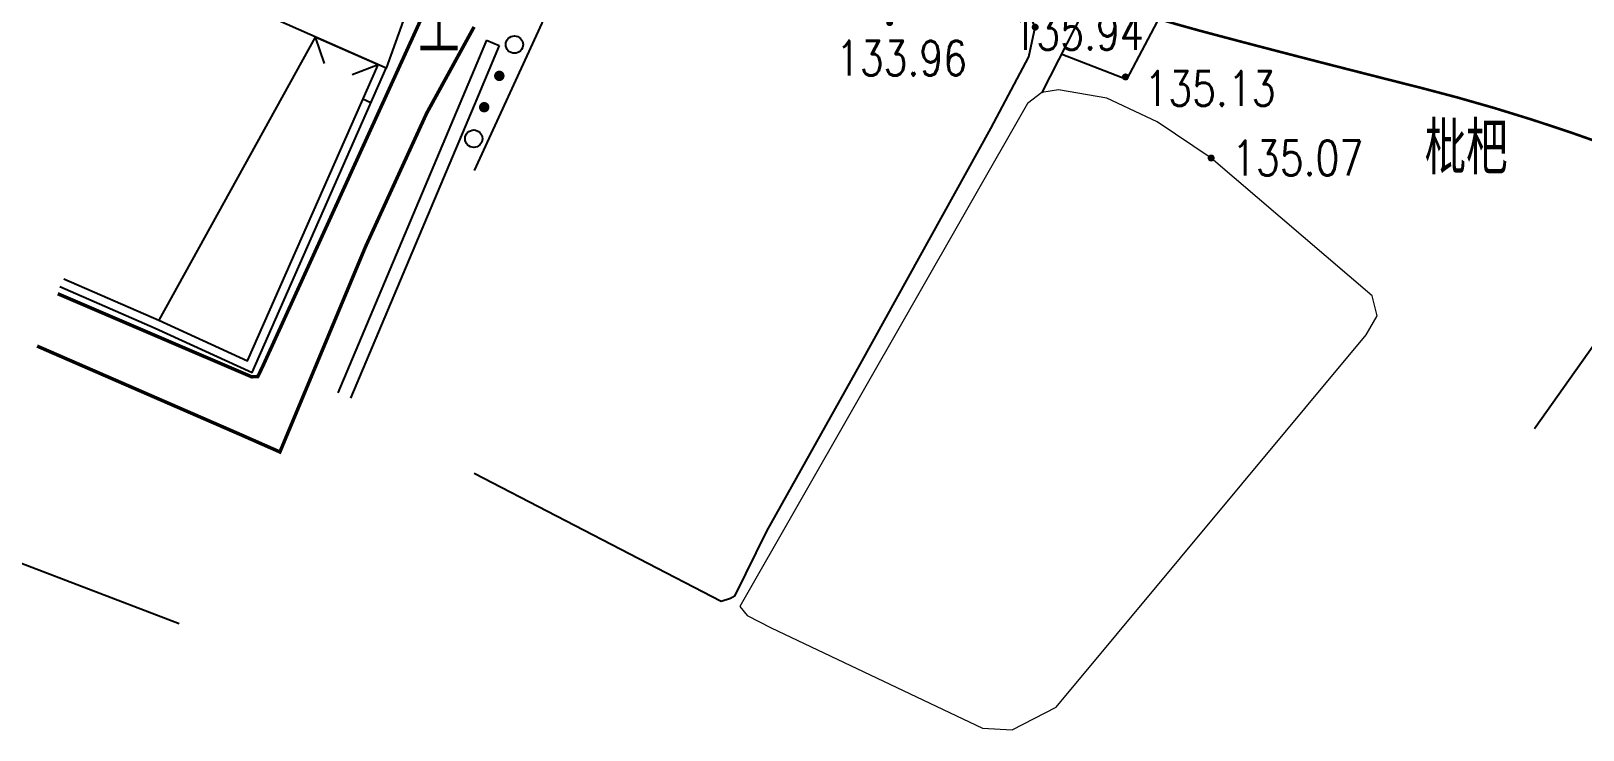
# Model space of a CAD drawing. Extents: x 529262 to 576451, y 2694391 to 2717535.
# Drawn here: x 563852.26 to 563896.88, y 2711331.69 to 2711351.79 of the extents above; entities that cross this region are included whole.
import ezdxf
from ezdxf.enums import TextEntityAlignment as Align

# ---------------------------------------------------------------- set-up
doc = ezdxf.new("R2010")
doc.units = 0
doc.linetypes.add('X2', pattern=[10, 8, -2])
for name, color, linetype in [('DGX', 8, 'Continuous'), ('DLDW', 8, 'Continuous'), ('DLSS', 4, 'Continuous'), ('GCD', 8, 'Continuous'), ('JMD', 8, 'Continuous'), ('ZBTZ', 8, 'Continuous'), ('ZJ', 7, 'Continuous')]:
    doc.layers.add(name, color=color, linetype=linetype)
doc.layers.add('SXSS', color=5, linetype='Continuous', lineweight=0)
doc.styles.add('HZ', font='rs.shx', dxfattribs={"width": 0.8, "bigfont": 'hztxt.shx'})
doc.linetypes.add('10421', pattern='A,2,[150,AAA.SHX,S=0.5,R=0,X=0,Y=0.5],1e-11', length=2)
doc.linetypes.add('1161', pattern='A,0,[149,AAA.SHX,S=0.15,R=0,X=0,Y=0],-1.6', length=1.6)
doc.linetypes.add('445', pattern='A,8,-0.5,[147,AAA.SHX,S=1,R=0,X=0,Y=0],-1.5', length=10)

# ---------------------------------------------------------------- blocks, each defined once
blk = doc.blocks.new('gc170')
at = {"color": 8, "linetype": 'Continuous'}
blk.add_circle((0, 0), 0.5, dxfattribs=at)
blk = doc.blocks.new('gc253')
at = {"color": 8, "const_width": 0.3}
blk.add_lwpolyline([(-0.15, 0, 1), (0.15, 0, 1)], format="xyb", close=True, dxfattribs=at)
blk = doc.blocks.new('GC200')
at = {"linetype": 'Continuous', "const_width": 0.2, "flags": 128}
blk.add_lwpolyline([(-0.1, 0, 1), (0.1, 0, 1)], format="xyb", close=True, dxfattribs=at)

msp = doc.modelspace()

# ---------------------------------------------------------------- linework, layer by layer
at = {"layer": 'DGX', "linetype": 'Continuous', "const_width": 0.075, "flags": 128}
msp.add_lwpolyline([(563879.075, 2711353.957), (563880.161, 2711353.587), (563881.177, 2711353.246), (563882.125, 2711352.935), (563883.003, 2711352.652), (563883.811, 2711352.398), (563884.551, 2711352.174), (563885.221, 2711351.978), (563885.822, 2711351.811), (563886.418, 2711351.652), (563887.073, 2711351.479), (563887.787, 2711351.292), (563888.56, 2711351.091), (563889.393, 2711350.876), (563890.285, 2711350.648), (563891.236, 2711350.406), (563892.246, 2711350.15), (563893.291, 2711349.874), (563894.347, 2711349.571), (563895.414, 2711349.242), (563896.492, 2711348.886), (563897.581, 2711348.504)], dxfattribs=at)
msp.add_lwpolyline([(563879.075, 2711353.957), (563880.161, 2711353.587), (563881.177, 2711353.246), (563882.125, 2711352.935), (563883.003, 2711352.652), (563883.811, 2711352.398), (563884.551, 2711352.174), (563885.221, 2711351.978), (563885.822, 2711351.811), (563886.418, 2711351.652), (563887.073, 2711351.479), (563887.787, 2711351.292), (563888.56, 2711351.091), (563889.393, 2711350.876), (563890.285, 2711350.648), (563891.236, 2711350.406), (563892.246, 2711350.15), (563893.291, 2711349.874), (563894.347, 2711349.571), (563895.414, 2711349.242), (563896.492, 2711348.886), (563897.581, 2711348.504)], dxfattribs=at)
at = {"layer": 'DLDW', "linetype": 'Continuous', "elevation": 135.041, "flags": 128}
msp.add_lwpolyline([(563864.998, 2711356.144), (563862.992, 2711352.912), (563863.097, 2711352.457), (563862.467, 2711350.721), (563858.969, 2711352.262), (563860.212, 2711354.169), (563859.077, 2711354.791), (563862.776, 2711360.86), (563863.444, 2711361.662), (563864.998, 2711360.758)], dxfattribs=at)
msp.add_lwpolyline([(563864.998, 2711356.144), (563862.992, 2711352.912), (563863.097, 2711352.457), (563862.467, 2711350.721), (563858.969, 2711352.262), (563860.212, 2711354.169), (563859.077, 2711354.791), (563862.776, 2711360.86), (563863.444, 2711361.662), (563864.998, 2711360.758)], dxfattribs=at)
at = {"layer": 'DLSS', "linetype": 'X2', "const_width": 0.1, "flags": 128}
msp.add_lwpolyline([(563853.029, 2711344.237), (563858.604, 2711341.848), (563858.782, 2711341.857), (563858.922, 2711342.149), (563863.62, 2711352.453), (563864.998, 2711354.924)], dxfattribs=at)
msp.add_lwpolyline([(563853.029, 2711344.237), (563858.604, 2711341.848), (563858.782, 2711341.857), (563858.922, 2711342.149), (563863.62, 2711352.453), (563864.998, 2711354.924)], dxfattribs=at)
at = {"layer": 'DLSS', "linetype": 'Continuous', "lineweight": -2, "const_width": 0.1, "elevation": 137.99, "flags": 128}
msp.add_lwpolyline([(563864.998, 2711351.909), (563863.634, 2711349.425), (563861.876, 2711345.586), (563859.416, 2711339.687), (563858.214, 2711340.217), (563852.436, 2711342.732), (563852.436, 2711342.732)], dxfattribs=at)
msp.add_lwpolyline([(563864.998, 2711351.909), (563863.634, 2711349.425), (563861.876, 2711345.586), (563859.416, 2711339.687), (563858.214, 2711340.217), (563852.436, 2711342.732), (563852.436, 2711342.732)], dxfattribs=at)
at = {"layer": 'JMD', "linetype": 'Continuous'}
for p, q in [((563860.433, 2711351.617), (563860.689, 2711350.859)), ((563860.433, 2711351.617), (563860.689, 2711350.859)), ((563865.353, 2711351.528), (563865.721, 2711351.373)), ((563865.353, 2711351.528), (563865.721, 2711351.373)), ((563862.238, 2711350.822), (563861.492, 2711350.533)), ((563862.238, 2711350.822), (563861.492, 2711350.533)), ((563862.028, 2711349.726), (563861.799, 2711349.827)), ((563862.028, 2711349.726), (563861.799, 2711349.827))]:
    msp.add_line(p, q, dxfattribs=at)
at = {"layer": 'JMD', "linetype": '445', "lineweight": -2, "elevation": 136.211, "flags": 128}
for points in [[(563887.095, 2711361.365), (563881.319, 2711350.024), (563881.319, 2711350.024)], [(563887.095, 2711361.365), (563881.319, 2711350.024), (563881.319, 2711350.024)], [(563888.769, 2711359.883), (563883.752, 2711350.394), (563881.878, 2711351.122), (563881.878, 2711351.122)], [(563888.769, 2711359.883), (563883.752, 2711350.394), (563881.878, 2711351.122), (563881.878, 2711351.122)]]:
    msp.add_lwpolyline(points, dxfattribs=at)
at = {"layer": 'JMD', "linetype": 'Continuous', "flags": 128}
msp.add_lwpolyline([(563855.934, 2711343.477), (563858.488, 2711342.309), (563862.238, 2711350.822), (563860.433, 2711351.617)], close=True, dxfattribs=at)
msp.add_lwpolyline([(563855.934, 2711343.477), (563858.488, 2711342.309), (563862.238, 2711350.822), (563860.433, 2711351.617)], close=True, dxfattribs=at)
for points in [[(563865.353, 2711351.528), (563864.998, 2711350.686)], [(563865.353, 2711351.528), (563864.998, 2711350.686)], [(563865.721, 2711351.373), (563864.998, 2711349.656)], [(563865.721, 2711351.373), (563864.998, 2711349.656)], [(563864.998, 2711350.686), (563861.077, 2711341.386)], [(563864.998, 2711350.686), (563861.077, 2711341.386)], [(563864.998, 2711349.656), (563861.445, 2711341.23)], [(563864.998, 2711349.656), (563861.445, 2711341.23)]]:
    msp.add_lwpolyline(points, dxfattribs=at)
at = {"layer": 'JMD', "linetype": 'Continuous', "elevation": 135.041, "flags": 128}
for points in [[(563853.093, 2711344.444), (563855.832, 2711343.249), (563858.615, 2711341.976), (563862.467, 2711350.721)], [(563853.093, 2711344.444), (563855.832, 2711343.249), (563858.615, 2711341.976), (563862.467, 2711350.721)], [(563853.207, 2711344.667), (563855.934, 2711343.477), (563858.488, 2711342.309), (563862.238, 2711350.822)], [(563853.207, 2711344.667), (563855.934, 2711343.477), (563858.488, 2711342.309), (563862.238, 2711350.822)]]:
    msp.add_lwpolyline(points, dxfattribs=at)
at = {"layer": 'JMD', "linetype": '445', "flags": 128}
msp.add_lwpolyline([(563899.817, 2711349.608), (563900.397, 2711347.287), (563895.485, 2711340.355)], dxfattribs=at)
msp.add_lwpolyline([(563899.817, 2711349.608), (563900.397, 2711347.287), (563895.485, 2711340.355)], dxfattribs=at)
at = {"layer": 'SXSS', "color": 8, "linetype": '10421', "lineweight": -2, "flags": 128}
msp.add_lwpolyline([(563864.998, 2711339.081), (563872.104, 2711335.396), (563872.37, 2711335.486), (563872.507, 2711335.56), (563873.416, 2711337.414), (563876.106, 2711342.217), (563879.857, 2711348.988), (563880.942, 2711351.047), (563881.129, 2711351.902), (563881.005, 2711352.188), (563880.653, 2711352.457), (563872.398, 2711355.592), (563871.62, 2711355.664), (563870.336, 2711355.213), (563868.382, 2711353.995), (563866.943, 2711352.014), (563864.998, 2711347.785)], dxfattribs=at)
msp.add_lwpolyline([(563864.998, 2711339.081), (563872.104, 2711335.396), (563872.37, 2711335.486), (563872.507, 2711335.56), (563873.416, 2711337.414), (563876.106, 2711342.217), (563879.857, 2711348.988), (563880.942, 2711351.047), (563881.129, 2711351.902), (563881.005, 2711352.188), (563880.653, 2711352.457), (563872.398, 2711355.592), (563871.62, 2711355.664), (563870.336, 2711355.213), (563868.382, 2711353.995), (563866.943, 2711352.014), (563864.998, 2711347.785)], dxfattribs=at)
at = {"layer": 'SXSS', "color": 8, "linetype": '10421', "flags": 128}
msp.add_lwpolyline([(563881.319, 2711350.024), (563880.908, 2711349.705), (563872.642, 2711335.242), (563872.85, 2711334.987), (563873.542, 2711334.631), (563879.61, 2711331.744), (563880.468, 2711331.694), (563881.731, 2711332.35), (563890.649, 2711343.052), (563890.958, 2711343.598), (563890.815, 2711344.179), (563886.189, 2711348.139), (563884.638, 2711349.176), (563883.189, 2711349.861), (563881.798, 2711350.098)], close=True, dxfattribs=at)
msp.add_lwpolyline([(563881.319, 2711350.024), (563880.908, 2711349.705), (563872.642, 2711335.242), (563872.85, 2711334.987), (563873.542, 2711334.631), (563879.61, 2711331.744), (563880.468, 2711331.694), (563881.731, 2711332.35), (563890.649, 2711343.052), (563890.958, 2711343.598), (563890.815, 2711344.179), (563886.189, 2711348.139), (563884.638, 2711349.176), (563883.189, 2711349.861), (563881.798, 2711350.098)], close=True, dxfattribs=at)
at = {"layer": 'ZBTZ', "linetype": '1161', "elevation": 134.712, "flags": 128}
msp.add_lwpolyline([(563817.987, 2711349.49), (563856.519, 2711334.758)], dxfattribs=at)
msp.add_lwpolyline([(563817.987, 2711349.49), (563856.519, 2711334.758)], dxfattribs=at)

# ---------------------------------------------------------------- block references
at = {"layer": 'GCD', "linetype": 'Continuous'}
ref = msp.add_blockref('GC200', (563876.946, 2711352.033, 133.96), dxfattribs=dict(at, xscale=0.5, yscale=0.5, zscale=0.5))
ref.add_attrib('height', '133.96', dxfattribs={"linetype": 'Continuous', "height": 1, "style": 'HZ', "width": 0.8}).set_placement((563875.4, 2711351.009, 133.96), align=Align.MIDDLE_LEFT)
ref = msp.add_blockref('GC200', (563876.946, 2711352.033, 133.96), dxfattribs=dict(at, xscale=0.5, yscale=0.5, zscale=0.5))
ref.add_attrib('height', '133.96', dxfattribs={"linetype": 'Continuous', "height": 1, "style": 'HZ', "width": 0.8}).set_placement((563875.4, 2711351.009, 133.96), align=Align.MIDDLE_LEFT)
ref = msp.add_blockref('GC200', (563881.129, 2711351.902, 135.94), dxfattribs=dict(at, xscale=0.5, yscale=0.5, zscale=0.5))
ref.add_attrib('height', '135.94', dxfattribs={"linetype": 'Continuous', "height": 1, "style": 'HZ', "width": 0.8}).set_placement((563880.478, 2711351.752, 135.94), align=Align.MIDDLE_LEFT)
ref = msp.add_blockref('GC200', (563881.129, 2711351.902, 135.94), dxfattribs=dict(at, xscale=0.5, yscale=0.5, zscale=0.5))
ref.add_attrib('height', '135.94', dxfattribs={"linetype": 'Continuous', "height": 1, "style": 'HZ', "width": 0.8}).set_placement((563880.478, 2711351.752, 135.94), align=Align.MIDDLE_LEFT)
ref = msp.add_blockref('GC200', (563883.724, 2711350.471, 135.133), dxfattribs=dict(at, xscale=0.5, yscale=0.5, zscale=0.5))
ref.add_attrib('height', '135.13', dxfattribs={"linetype": 'Continuous', "height": 1, "style": 'HZ', "width": 0.8}).set_placement((563884.269, 2711350.139, 135.133), align=Align.MIDDLE_LEFT)
ref = msp.add_blockref('GC200', (563883.724, 2711350.471, 135.133), dxfattribs=dict(at, xscale=0.5, yscale=0.5, zscale=0.5))
ref.add_attrib('height', '135.13', dxfattribs={"linetype": 'Continuous', "height": 1, "style": 'HZ', "width": 0.8}).set_placement((563884.269, 2711350.139, 135.133), align=Align.MIDDLE_LEFT)
ref = msp.add_blockref('GC200', (563886.189, 2711348.139, 135.071), dxfattribs=dict(at, xscale=0.5, yscale=0.5, zscale=0.5))
ref.add_attrib('height', '135.07', dxfattribs={"linetype": 'Continuous', "height": 1, "style": 'HZ', "width": 0.8}).set_placement((563886.789, 2711348.139, 135.071), align=Align.MIDDLE_LEFT)
ref = msp.add_blockref('GC200', (563886.189, 2711348.139, 135.071), dxfattribs=dict(at, xscale=0.5, yscale=0.5, zscale=0.5))
ref.add_attrib('height', '135.07', dxfattribs={"linetype": 'Continuous', "height": 1, "style": 'HZ', "width": 0.8}).set_placement((563886.789, 2711348.139, 135.071), align=Align.MIDDLE_LEFT)
at = {"layer": 'JMD', "linetype": 'Continuous', "xscale": 0.5000000001338634, "yscale": 0.5000000001338634, "rotation": 244.2560537839934}
for name, p in [('gc170', (563866.158, 2711351.402)), ('gc170', (563866.158, 2711351.402)), ('gc253', (563865.724, 2711350.501)), ('gc253', (563865.724, 2711350.501)), ('gc253', (563865.289, 2711349.6)), ('gc253', (563865.289, 2711349.6)), ('gc170', (563864.989, 2711348.695)), ('gc170', (563864.989, 2711348.695)), ('gc170', (563864.989, 2711348.695)), ('gc170', (563864.989, 2711348.695))]:
    msp.add_blockref(name, p, dxfattribs=at)

# ---------------------------------------------------------------- texts
at = {"layer": 'ZJ', "color": 8, "linetype": 'Continuous', "style": 'HZ', "width": 0.8}
msp.add_text('土', height=1.5, dxfattribs=at).set_placement((563863.99, 2711351.984), align=Align.MIDDLE)
msp.add_text('土', height=1.5, dxfattribs=at).set_placement((563863.99, 2711351.984), align=Align.MIDDLE)
at = {"layer": 'ZJ', "color": 8, "linetype": 'Continuous', "lineweight": -2, "style": 'HZ', "width": 0.8}
msp.add_text('枇杷', height=1.5, dxfattribs=at).set_placement((563893.519, 2711348.5), align=Align.MIDDLE)
msp.add_text('枇杷', height=1.5, dxfattribs=at).set_placement((563893.519, 2711348.5), align=Align.MIDDLE)

doc.saveas('drawing.dxf')
